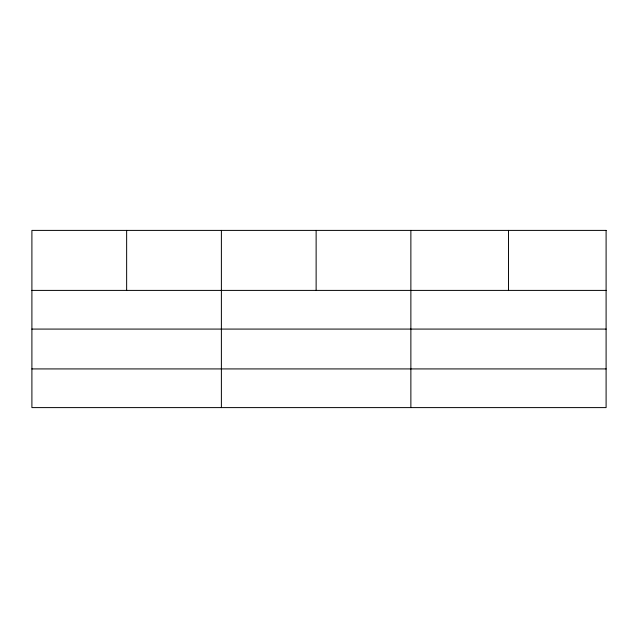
<?xml version="1.0" encoding="UTF-8"?>
<svg xmlns="http://www.w3.org/2000/svg" width="638" height="638" viewBox="0 0 638 638"><rect width="100%" height="100%" fill="white"/><g stroke="black" fill="none" stroke-linecap="round" stroke-linejoin="round"><path stroke-width="0.96" d="M31.9 290.402L606.1 290.402M31.9 329.08L606.1 329.08M31.9 368.923L606.1 368.923M508.486 230.398L508.486 290.402M410.872 230.398L410.872 407.602M316.129 230.398L316.129 290.402M221.386 230.398L221.386 407.602M126.643 230.398L126.643 290.402M606.1 230.398L31.9 230.398L31.9 407.602L606.1 407.602L606.1 230.398"/></g></svg>
